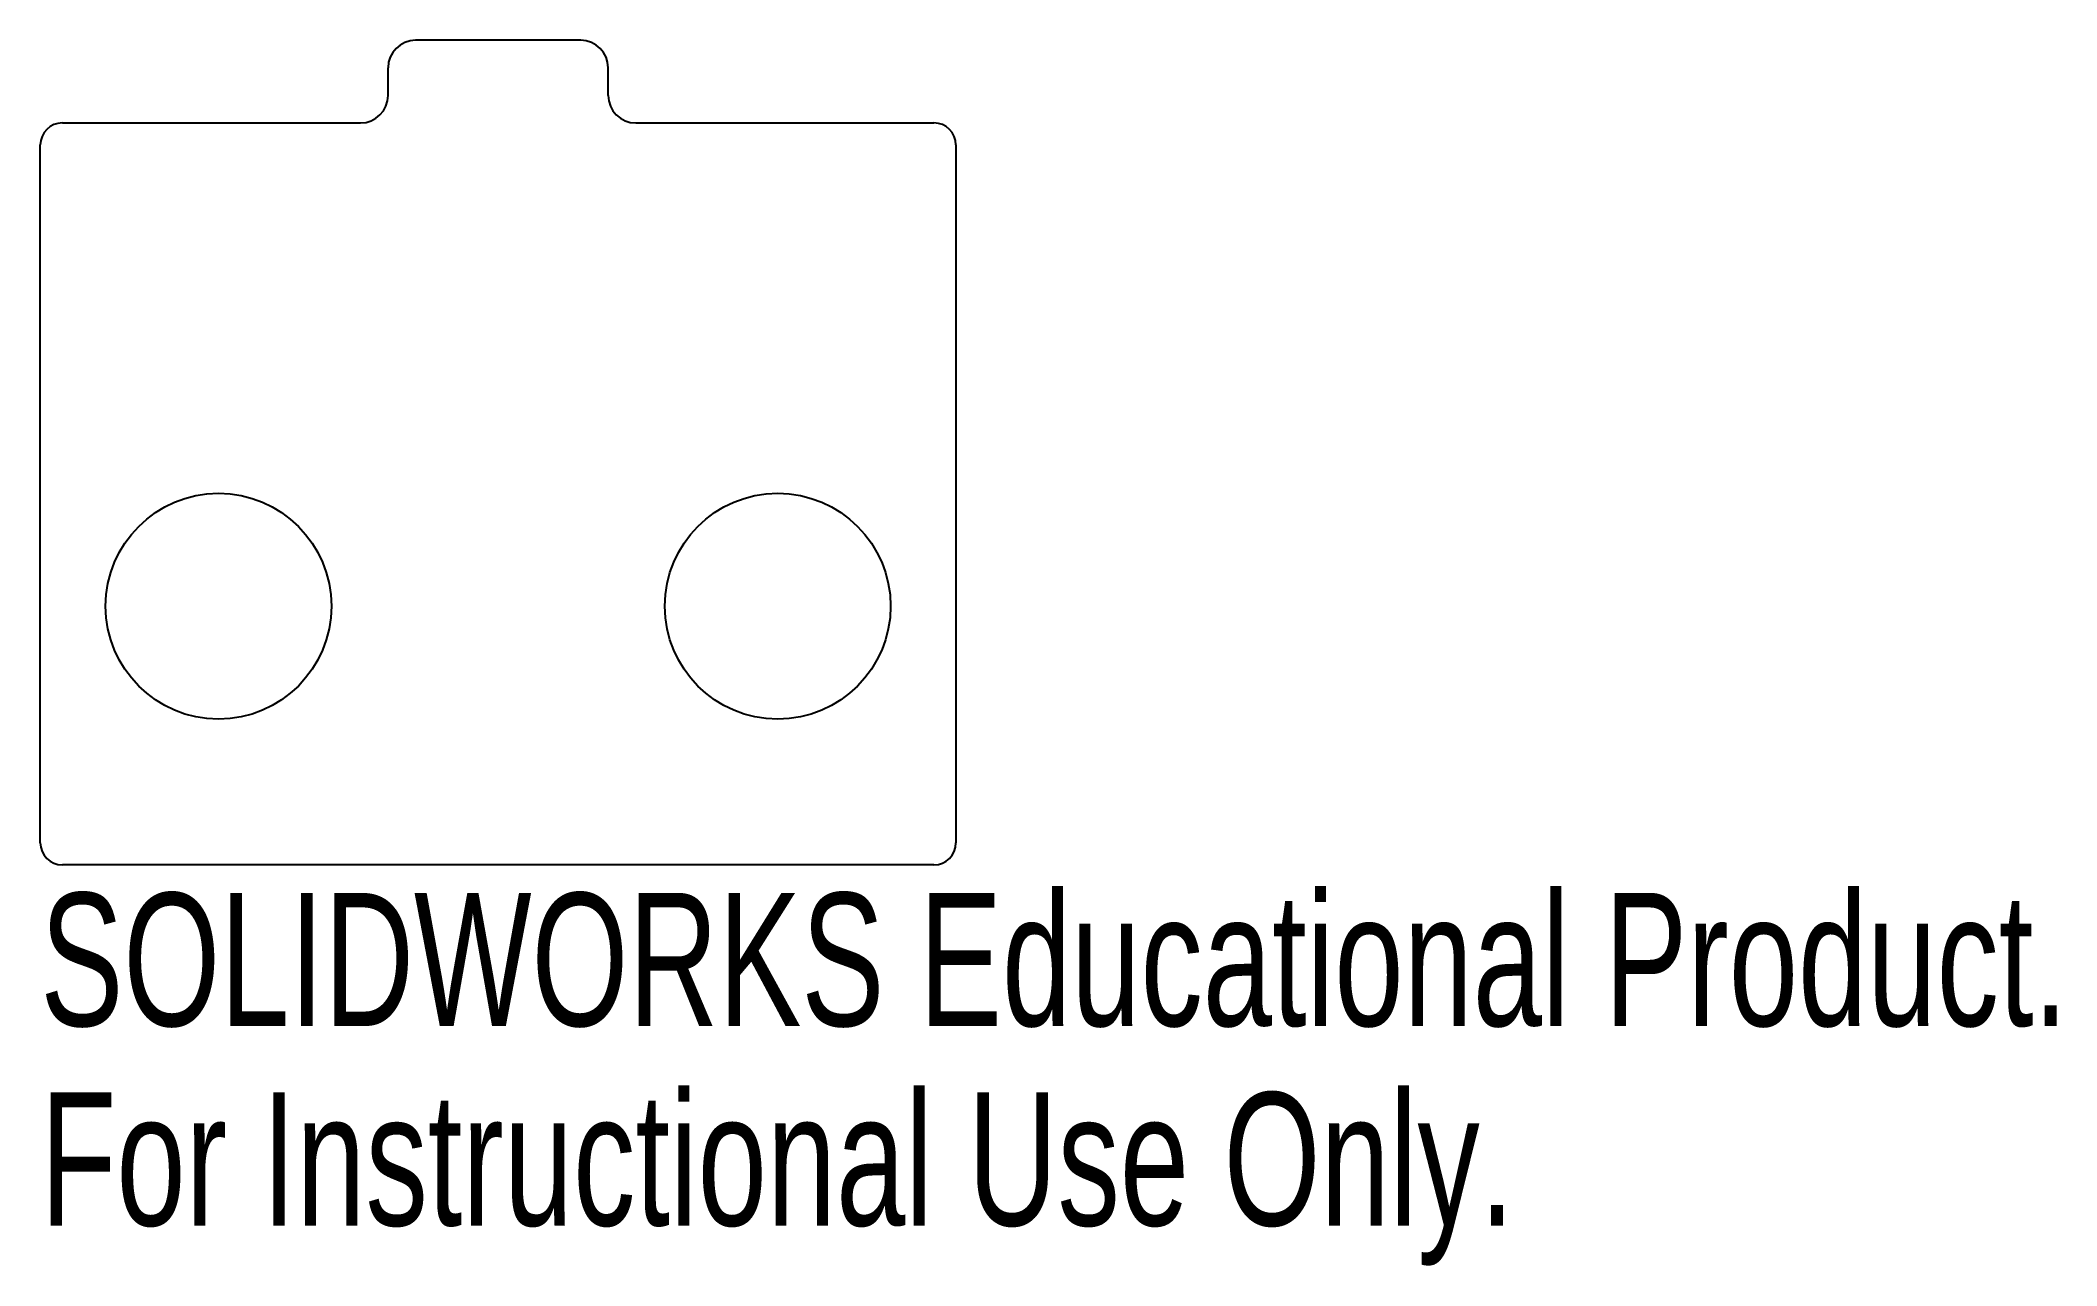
# Model space of a CAD drawing. Header units: millimetres. Extents: x -203.2 to -130, y 5.1 to 49.7.
import ezdxf

# ---------------------------------------------------------------- set-up
doc = ezdxf.new("R2010")
doc.units = ezdxf.units.MM
doc.styles.add('SLDTEXTSTYLE0', font='TXT', dxfattribs={"width": 0.7})

msp = doc.modelspace()

# ---------------------------------------------------------------- linework, layer by layer
at = {"color": 7, "linetype": 'Continuous', "lineweight": 25}
for p, q in [((-183.585, 49.658), (-189.585, 49.658)), ((-190.585, 47.658), (-190.585, 48.658)), ((-182.585, 47.658), (-182.585, 48.658)), ((-202.42, 46.658), (-191.585, 46.658)), ((-181.585, 46.658), (-170.75, 46.658)), ((-203.22, 20.501), (-203.22, 45.858)), ((-169.95, 45.858), (-169.95, 20.501)), ((-170.75, 19.701), (-202.42, 19.701))]:
    msp.add_line(p, q, dxfattribs=at)
for centre in [(-196.745, 29.1), (-176.425, 29.1)]:
    msp.add_circle(centre, 4.102, dxfattribs=at)
for centre, radius, start, end in [((-189.585, 48.658), 1, 90, 180), ((-183.585, 48.658), 1, 0, 90), ((-191.585, 47.658), 1, 270, 0), ((-181.585, 47.658), 1, 180, 270), ((-202.42, 45.858), 0.8, 90, 180), ((-170.75, 45.858), 0.8, 0, 90), ((-202.42, 20.501), 0.8, 180, 270), ((-170.75, 20.501), 0.8, 270, 0)]:
    msp.add_arc(centre, radius, start, end, dxfattribs=at)

# ---------------------------------------------------------------- texts
at = {"color": 7, "linetype": 'Continuous', "char_height": 4.83362, "attachment_point": 1, "style": 'SLDTEXTSTYLE0'}
for s, insert in [('SOLIDWORKS Educational Product.', (-203.22, 18.682)), ('For Instructional Use Only.', (-203.22, 11.432))]:
    msp.add_mtext(s, dxfattribs=dict(at, insert=insert))

doc.saveas('drawing.dxf')
